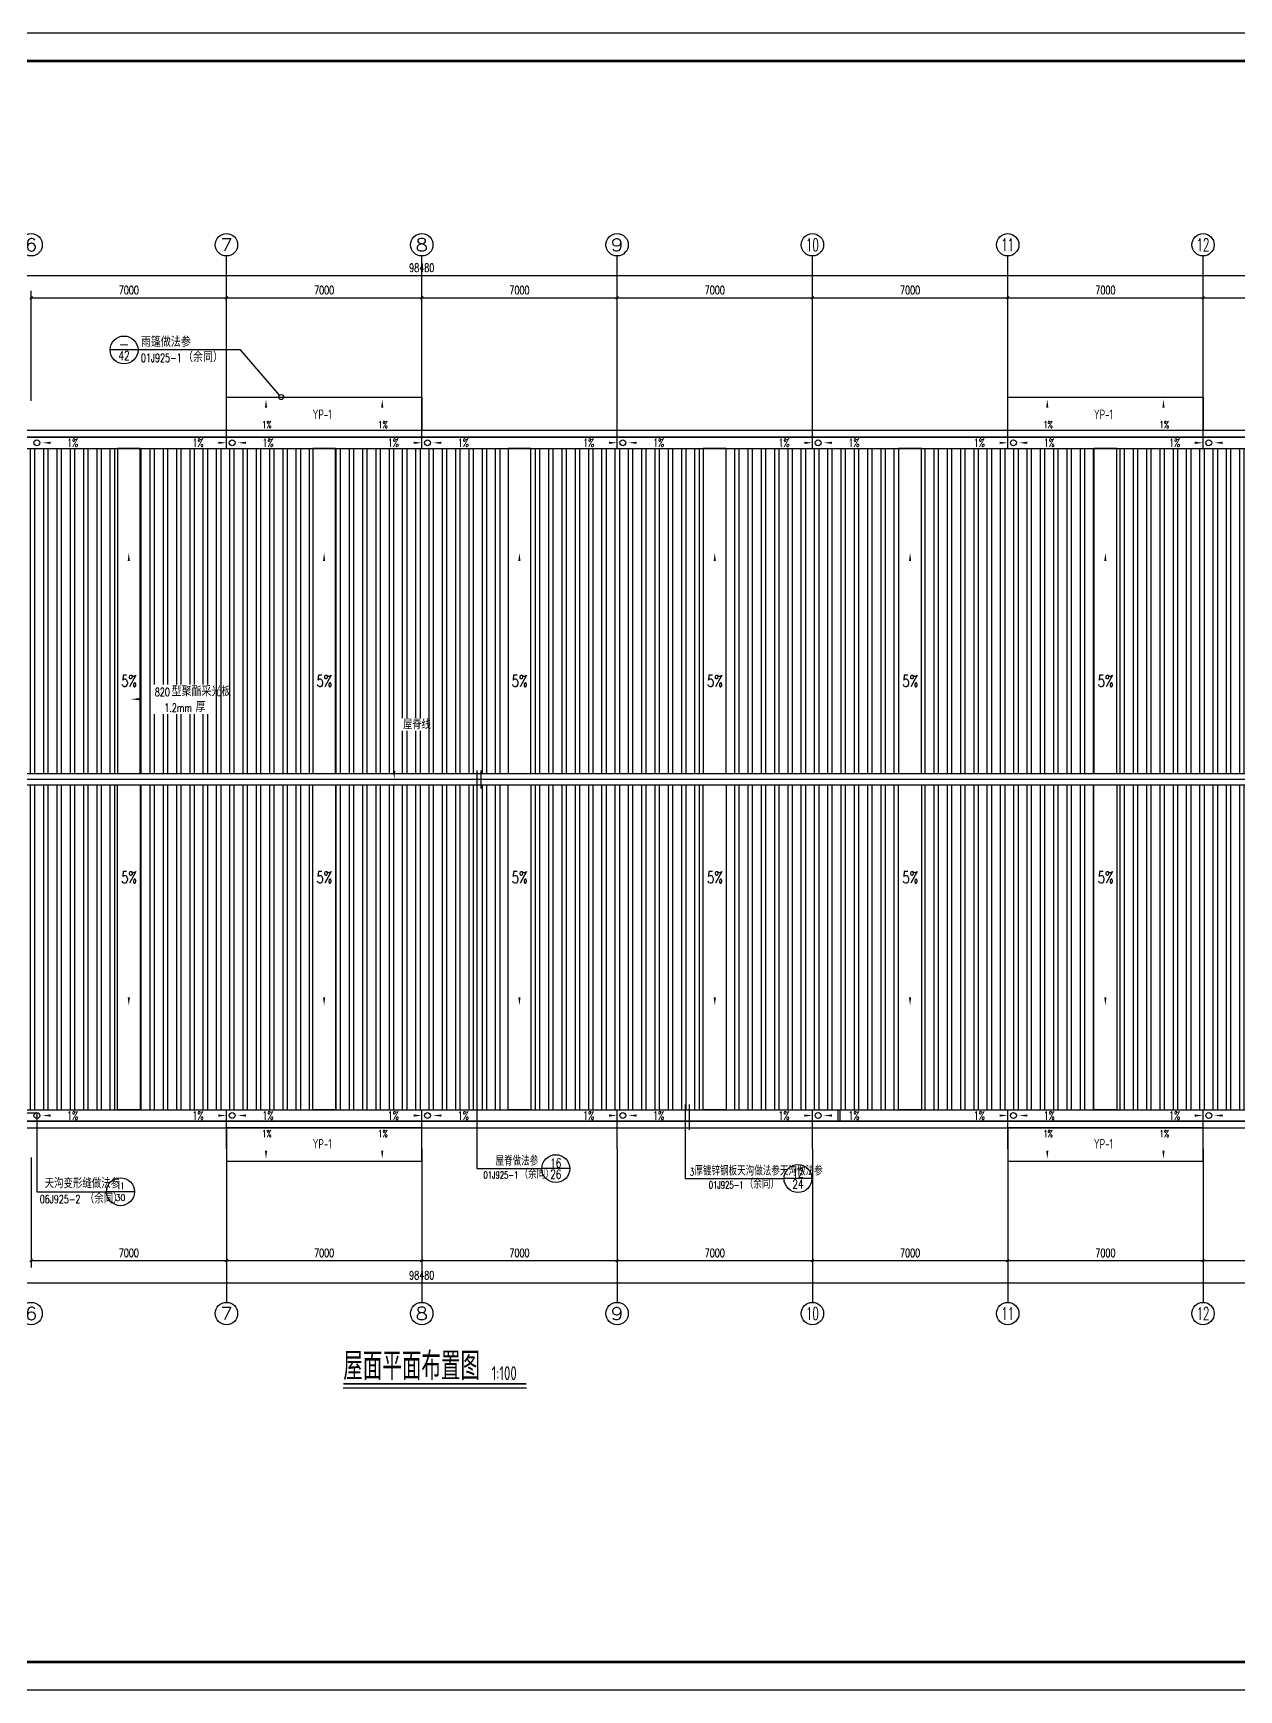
# Model space of a CAD drawing. Extents: x -17471 to 313636, y -71590 to 757901.
# Drawn here: x 47242 to 90453, y 143180 to 202580 of the extents above; entities that cross this region are included whole.
import ezdxf
from ezdxf.enums import TextEntityAlignment as Align

# ---------------------------------------------------------------- set-up
doc = ezdxf.new("R2010")
doc.units = 0
doc.header["$LTSCALE"] = 1000
doc.header["$MEASUREMENT"] = 0
for name, color, linetype in [('AXIS', 3, 'Continuous'), ('AXIS_TEXT', 7, 'Continuous'), ('DIM_IDEN', 3, 'Continuous'), ('DIM_SYMB', 3, 'Continuous'), ('DOTE', 1, 'Continuous'), ('PUB_TEXT', 7, 'Continuous'), ('PUB_TITLE', 4, 'Continuous'), ('WALL', 9, 'Continuous')]:
    doc.layers.add(name, color=color, linetype=linetype)
doc.styles.add('_TCH_AXIS', font='COMPLEX', dxfattribs={"bigfont": 'GBCBIG'})
doc.styles.add('_TCH_DIM', font='SIMPLEX', dxfattribs={"bigfont": 'GBCBIG'})
doc.styles.add('_TCH_DIM_T3', font='SIMPLEX', dxfattribs={"width": 0.705882, "bigfont": 'GBCBIG'})
doc.styles.add('_TCH_LABEL', font='COMPLEX', dxfattribs={"bigfont": 'GBCBIG'})
doc.styles.add('COMPLEX', font='COMPLEX')
doc.styles.add('HZTXT', font='txt', dxfattribs={"width": 0.7, "height": 300, "bigfont": 'HZTXT'})
doc.styles.add('TSSD_REIN', font='Tssdeng.shx', dxfattribs={"width": 0.7, "bigfont": 'hztxt.shx'})
doc.dimstyles.new('_TCH_ARCH&&100', dxfattribs={"dimtxt": 297.5, "dimasz": 100, "dimexe": 250, "dimexo": 300, "dimgap": 126.25, "dimtad": 1, "dimdec": 0, "dimzin": 0, "dimdsep": 46, "dimtxsty": '_TCH_DIM_T3', "dimblk": 'ARCHTICK', "dimcen": 0.09, "dimclrt": 7, "dimazin": 2, "dimtfac": 1, "dimtdec": 0, "dimtix": 1, "dimtmove": 2, "dimatfit": 3, "dimfxl": 0, "dimtolj": 1, "dimtzin": 0, "dimarcsym": 0})

# ---------------------------------------------------------------- blocks, each defined once
blk = doc.blocks.new('_ArchTick')
at = {"color": 0, "linetype": 'ByBlock', "const_width": 0.4}
blk.add_lwpolyline([(-0.5, -0.5), (0.5, 0.5)], dxfattribs=at)
blk = doc.blocks.new('*D2018')
at = {"layer": 'AXIS', "color": 0, "lineweight": -2, "transparency": 16777216}
for p, q in [((47170, 189392), (47170, 193342)), ((47170, 193092), (54170, 193092)), ((54170, 189392), (54170, 193342))]:
    blk.add_line(p, q, dxfattribs=at)
at = {"layer": 'Defpoints', "color": 0, "transparency": 16777216}
for p in [(54170, 193092), (47170, 189092), (54170, 189092)]:
    blk.add_point(p, dxfattribs=at)
at = {"layer": 'AXIS', "color": 0, "lineweight": -2, "transparency": 16777216, "xscale": 100, "yscale": 100, "zscale": 100, "rotation": 180}
blk.add_blockref('_ArchTick', (47170, 193092), dxfattribs=at)
at = {"layer": 'AXIS', "color": 0, "lineweight": -2, "transparency": 16777216, "xscale": 100, "yscale": 100, "zscale": 100}
blk.add_blockref('_ArchTick', (54170, 193092), dxfattribs=at)
at = {"layer": 'AXIS', "color": 7, "transparency": 16777216, "insert": (50670, 193367), "char_height": 297.5, "attachment_point": 5, "style": '_TCH_DIM_T3'}
blk.add_mtext('\\A1;7000', dxfattribs=at)
blk = doc.blocks.new('*D2019')
at = {"layer": 'AXIS', "color": 0, "lineweight": -2, "transparency": 16777216}
for p, q in [((54170, 189392), (54170, 193342)), ((54170, 193092), (61170, 193092)), ((61170, 189392), (61170, 193342))]:
    blk.add_line(p, q, dxfattribs=at)
at = {"layer": 'Defpoints', "color": 0, "transparency": 16777216}
for p in [(61170, 193092), (54170, 189092), (61170, 189092)]:
    blk.add_point(p, dxfattribs=at)
at = {"layer": 'AXIS', "color": 0, "lineweight": -2, "transparency": 16777216, "xscale": 100, "yscale": 100, "zscale": 100, "rotation": 180}
blk.add_blockref('_ArchTick', (54170, 193092), dxfattribs=at)
at = {"layer": 'AXIS', "color": 0, "lineweight": -2, "transparency": 16777216, "xscale": 100, "yscale": 100, "zscale": 100}
blk.add_blockref('_ArchTick', (61170, 193092), dxfattribs=at)
at = {"layer": 'AXIS', "color": 7, "transparency": 16777216, "insert": (57670, 193367), "char_height": 297.5, "attachment_point": 5, "style": '_TCH_DIM_T3'}
blk.add_mtext('\\A1;7000', dxfattribs=at)
blk = doc.blocks.new('*D2020')
at = {"layer": 'AXIS', "color": 0, "lineweight": -2, "transparency": 16777216}
for p, q in [((61170, 189392), (61170, 193342)), ((61170, 193092), (68170, 193092)), ((68170, 189392), (68170, 193342))]:
    blk.add_line(p, q, dxfattribs=at)
at = {"layer": 'Defpoints', "color": 0, "transparency": 16777216}
for p in [(68170, 193092), (61170, 189092), (68170, 189092)]:
    blk.add_point(p, dxfattribs=at)
at = {"layer": 'AXIS', "color": 0, "lineweight": -2, "transparency": 16777216, "xscale": 100, "yscale": 100, "zscale": 100, "rotation": 180}
blk.add_blockref('_ArchTick', (61170, 193092), dxfattribs=at)
at = {"layer": 'AXIS', "color": 0, "lineweight": -2, "transparency": 16777216, "xscale": 100, "yscale": 100, "zscale": 100}
blk.add_blockref('_ArchTick', (68170, 193092), dxfattribs=at)
at = {"layer": 'AXIS', "color": 7, "transparency": 16777216, "insert": (64670, 193367), "char_height": 297.5, "attachment_point": 5, "style": '_TCH_DIM_T3'}
blk.add_mtext('\\A1;7000', dxfattribs=at)
blk = doc.blocks.new('*D2021')
at = {"layer": 'AXIS', "color": 0, "lineweight": -2, "transparency": 16777216}
for p, q in [((68170, 189392), (68170, 193342)), ((68170, 193092), (75170, 193092)), ((75170, 189392), (75170, 193342))]:
    blk.add_line(p, q, dxfattribs=at)
at = {"layer": 'Defpoints', "color": 0, "transparency": 16777216}
for p in [(75170, 193092), (68170, 189092), (75170, 189092)]:
    blk.add_point(p, dxfattribs=at)
at = {"layer": 'AXIS', "color": 0, "lineweight": -2, "transparency": 16777216, "xscale": 100, "yscale": 100, "zscale": 100, "rotation": 180}
blk.add_blockref('_ArchTick', (68170, 193092), dxfattribs=at)
at = {"layer": 'AXIS', "color": 0, "lineweight": -2, "transparency": 16777216, "xscale": 100, "yscale": 100, "zscale": 100}
blk.add_blockref('_ArchTick', (75170, 193092), dxfattribs=at)
at = {"layer": 'AXIS', "color": 7, "transparency": 16777216, "insert": (71670, 193367), "char_height": 297.5, "attachment_point": 5, "style": '_TCH_DIM_T3'}
blk.add_mtext('\\A1;7000', dxfattribs=at)
blk = doc.blocks.new('*D2022')
at = {"layer": 'AXIS', "color": 0, "lineweight": -2, "transparency": 16777216}
for p, q in [((75170, 189392), (75170, 193342)), ((75170, 193092), (82170, 193092)), ((82170, 189392), (82170, 193342))]:
    blk.add_line(p, q, dxfattribs=at)
at = {"layer": 'Defpoints', "color": 0, "transparency": 16777216}
for p in [(82170, 193092), (75170, 189092), (82170, 189092)]:
    blk.add_point(p, dxfattribs=at)
at = {"layer": 'AXIS', "color": 0, "lineweight": -2, "transparency": 16777216, "xscale": 100, "yscale": 100, "zscale": 100, "rotation": 180}
blk.add_blockref('_ArchTick', (75170, 193092), dxfattribs=at)
at = {"layer": 'AXIS', "color": 0, "lineweight": -2, "transparency": 16777216, "xscale": 100, "yscale": 100, "zscale": 100}
blk.add_blockref('_ArchTick', (82170, 193092), dxfattribs=at)
at = {"layer": 'AXIS', "color": 7, "transparency": 16777216, "insert": (78670, 193367), "char_height": 297.5, "attachment_point": 5, "style": '_TCH_DIM_T3'}
blk.add_mtext('\\A1;7000', dxfattribs=at)
blk = doc.blocks.new('*D2023')
at = {"layer": 'AXIS', "color": 0, "lineweight": -2, "transparency": 16777216}
for p, q in [((82170, 189392), (82170, 193342)), ((82170, 193092), (89170, 193092)), ((89170, 189392), (89170, 193342))]:
    blk.add_line(p, q, dxfattribs=at)
at = {"layer": 'Defpoints', "color": 0, "transparency": 16777216}
for p in [(89170, 193092), (82170, 189092), (89170, 189092)]:
    blk.add_point(p, dxfattribs=at)
at = {"layer": 'AXIS', "color": 0, "lineweight": -2, "transparency": 16777216, "xscale": 100, "yscale": 100, "zscale": 100, "rotation": 180}
blk.add_blockref('_ArchTick', (82170, 193092), dxfattribs=at)
at = {"layer": 'AXIS', "color": 0, "lineweight": -2, "transparency": 16777216, "xscale": 100, "yscale": 100, "zscale": 100}
blk.add_blockref('_ArchTick', (89170, 193092), dxfattribs=at)
at = {"layer": 'AXIS', "color": 7, "transparency": 16777216, "insert": (85670, 193367), "char_height": 297.5, "attachment_point": 5, "style": '_TCH_DIM_T3'}
blk.add_mtext('\\A1;7000', dxfattribs=at)
blk = doc.blocks.new('*D2024')
at = {"layer": 'AXIS', "color": 0, "lineweight": -2, "transparency": 16777216}
for p, q in [((89170, 189392), (89170, 193342)), ((89170, 193092), (96170, 193092)), ((96170, 189392), (96170, 193342))]:
    blk.add_line(p, q, dxfattribs=at)
at = {"layer": 'Defpoints', "color": 0, "transparency": 16777216}
for p in [(96170, 193092), (89170, 189092), (96170, 189092)]:
    blk.add_point(p, dxfattribs=at)
at = {"layer": 'AXIS', "color": 0, "lineweight": -2, "transparency": 16777216, "xscale": 100, "yscale": 100, "zscale": 100, "rotation": 180}
blk.add_blockref('_ArchTick', (89170, 193092), dxfattribs=at)
at = {"layer": 'AXIS', "color": 0, "lineweight": -2, "transparency": 16777216, "xscale": 100, "yscale": 100, "zscale": 100}
blk.add_blockref('_ArchTick', (96170, 193092), dxfattribs=at)
at = {"layer": 'AXIS', "color": 7, "transparency": 16777216, "insert": (92670, 193367), "char_height": 297.5, "attachment_point": 5, "style": '_TCH_DIM_T3'}
blk.add_mtext('\\A1;7000', dxfattribs=at)
blk = doc.blocks.new('*D2028')
at = {"layer": 'AXIS', "color": 0, "lineweight": -2, "transparency": 16777216}
for p, q in [((11930, 189392), (11930, 194142)), ((11930, 193892), (110410, 193892)), ((110410, 189392), (110410, 194142))]:
    blk.add_line(p, q, dxfattribs=at)
at = {"layer": 'Defpoints', "color": 0, "transparency": 16777216}
for p in [(110410, 193892), (11930, 189092), (110410, 189092)]:
    blk.add_point(p, dxfattribs=at)
at = {"layer": 'AXIS', "color": 0, "lineweight": -2, "transparency": 16777216, "xscale": 100, "yscale": 100, "zscale": 100, "rotation": 180}
blk.add_blockref('_ArchTick', (11930, 193892), dxfattribs=at)
at = {"layer": 'AXIS', "color": 0, "lineweight": -2, "transparency": 16777216, "xscale": 100, "yscale": 100, "zscale": 100}
blk.add_blockref('_ArchTick', (110410, 193892), dxfattribs=at)
at = {"layer": 'AXIS', "color": 7, "transparency": 16777216, "insert": (61170, 194167), "char_height": 297.5, "attachment_point": 5, "style": '_TCH_DIM_T3'}
blk.add_mtext('\\A1;98480', dxfattribs=at)
blk = doc.blocks.new('*D2035')
at = {"layer": 'AXIS', "color": 0, "lineweight": -2, "transparency": 16777216}
for p, q in [((47170, 162272), (47170, 158322)), ((54170, 162272), (54170, 158322)), ((47170, 158572), (54170, 158572))]:
    blk.add_line(p, q, dxfattribs=at)
at = {"layer": 'Defpoints', "color": 0, "transparency": 16777216}
for p in [(47170, 162572), (54170, 162572), (54170, 158572)]:
    blk.add_point(p, dxfattribs=at)
at = {"layer": 'AXIS', "color": 0, "lineweight": -2, "transparency": 16777216, "xscale": 100, "yscale": 100, "zscale": 100, "rotation": 180}
blk.add_blockref('_ArchTick', (47170, 158572), dxfattribs=at)
at = {"layer": 'AXIS', "color": 0, "lineweight": -2, "transparency": 16777216, "xscale": 100, "yscale": 100, "zscale": 100}
blk.add_blockref('_ArchTick', (54170, 158572), dxfattribs=at)
at = {"layer": 'AXIS', "color": 7, "transparency": 16777216, "insert": (50670, 158847), "char_height": 297.5, "attachment_point": 5, "style": '_TCH_DIM_T3'}
blk.add_mtext('\\A1;7000', dxfattribs=at)
blk = doc.blocks.new('*D2036')
at = {"layer": 'AXIS', "color": 0, "lineweight": -2, "transparency": 16777216}
for p, q in [((54170, 162272), (54170, 158322)), ((61170, 162272), (61170, 158322)), ((54170, 158572), (61170, 158572))]:
    blk.add_line(p, q, dxfattribs=at)
at = {"layer": 'Defpoints', "color": 0, "transparency": 16777216}
for p in [(54170, 162572), (61170, 162572), (61170, 158572)]:
    blk.add_point(p, dxfattribs=at)
at = {"layer": 'AXIS', "color": 0, "lineweight": -2, "transparency": 16777216, "xscale": 100, "yscale": 100, "zscale": 100, "rotation": 180}
blk.add_blockref('_ArchTick', (54170, 158572), dxfattribs=at)
at = {"layer": 'AXIS', "color": 0, "lineweight": -2, "transparency": 16777216, "xscale": 100, "yscale": 100, "zscale": 100}
blk.add_blockref('_ArchTick', (61170, 158572), dxfattribs=at)
at = {"layer": 'AXIS', "color": 7, "transparency": 16777216, "insert": (57670, 158847), "char_height": 297.5, "attachment_point": 5, "style": '_TCH_DIM_T3'}
blk.add_mtext('\\A1;7000', dxfattribs=at)
blk = doc.blocks.new('*D2037')
at = {"layer": 'AXIS', "color": 0, "lineweight": -2, "transparency": 16777216}
for p, q in [((61170, 162272), (61170, 158322)), ((68170, 162272), (68170, 158322)), ((61170, 158572), (68170, 158572))]:
    blk.add_line(p, q, dxfattribs=at)
at = {"layer": 'Defpoints', "color": 0, "transparency": 16777216}
for p in [(61170, 162572), (68170, 162572), (68170, 158572)]:
    blk.add_point(p, dxfattribs=at)
at = {"layer": 'AXIS', "color": 0, "lineweight": -2, "transparency": 16777216, "xscale": 100, "yscale": 100, "zscale": 100, "rotation": 180}
blk.add_blockref('_ArchTick', (61170, 158572), dxfattribs=at)
at = {"layer": 'AXIS', "color": 0, "lineweight": -2, "transparency": 16777216, "xscale": 100, "yscale": 100, "zscale": 100}
blk.add_blockref('_ArchTick', (68170, 158572), dxfattribs=at)
at = {"layer": 'AXIS', "color": 7, "transparency": 16777216, "insert": (64670, 158847), "char_height": 297.5, "attachment_point": 5, "style": '_TCH_DIM_T3'}
blk.add_mtext('\\A1;7000', dxfattribs=at)
blk = doc.blocks.new('*D2038')
at = {"layer": 'AXIS', "color": 0, "lineweight": -2, "transparency": 16777216}
for p, q in [((68170, 162272), (68170, 158322)), ((75170, 162272), (75170, 158322)), ((68170, 158572), (75170, 158572))]:
    blk.add_line(p, q, dxfattribs=at)
at = {"layer": 'Defpoints', "color": 0, "transparency": 16777216}
for p in [(68170, 162572), (75170, 162572), (75170, 158572)]:
    blk.add_point(p, dxfattribs=at)
at = {"layer": 'AXIS', "color": 0, "lineweight": -2, "transparency": 16777216, "xscale": 100, "yscale": 100, "zscale": 100, "rotation": 180}
blk.add_blockref('_ArchTick', (68170, 158572), dxfattribs=at)
at = {"layer": 'AXIS', "color": 0, "lineweight": -2, "transparency": 16777216, "xscale": 100, "yscale": 100, "zscale": 100}
blk.add_blockref('_ArchTick', (75170, 158572), dxfattribs=at)
at = {"layer": 'AXIS', "color": 7, "transparency": 16777216, "insert": (71670, 158847), "char_height": 297.5, "attachment_point": 5, "style": '_TCH_DIM_T3'}
blk.add_mtext('\\A1;7000', dxfattribs=at)
blk = doc.blocks.new('*D2039')
at = {"layer": 'AXIS', "color": 0, "lineweight": -2, "transparency": 16777216}
for p, q in [((75170, 162272), (75170, 158322)), ((82170, 162272), (82170, 158322)), ((75170, 158572), (82170, 158572))]:
    blk.add_line(p, q, dxfattribs=at)
at = {"layer": 'Defpoints', "color": 0, "transparency": 16777216}
for p in [(75170, 162572), (82170, 162572), (82170, 158572)]:
    blk.add_point(p, dxfattribs=at)
at = {"layer": 'AXIS', "color": 0, "lineweight": -2, "transparency": 16777216, "xscale": 100, "yscale": 100, "zscale": 100, "rotation": 180}
blk.add_blockref('_ArchTick', (75170, 158572), dxfattribs=at)
at = {"layer": 'AXIS', "color": 0, "lineweight": -2, "transparency": 16777216, "xscale": 100, "yscale": 100, "zscale": 100}
blk.add_blockref('_ArchTick', (82170, 158572), dxfattribs=at)
at = {"layer": 'AXIS', "color": 7, "transparency": 16777216, "insert": (78670, 158847), "char_height": 297.5, "attachment_point": 5, "style": '_TCH_DIM_T3'}
blk.add_mtext('\\A1;7000', dxfattribs=at)
blk = doc.blocks.new('*D2040')
at = {"layer": 'AXIS', "color": 0, "lineweight": -2, "transparency": 16777216}
for p, q in [((82170, 162272), (82170, 158322)), ((89170, 162272), (89170, 158322)), ((82170, 158572), (89170, 158572))]:
    blk.add_line(p, q, dxfattribs=at)
at = {"layer": 'Defpoints', "color": 0, "transparency": 16777216}
for p in [(82170, 162572), (89170, 162572), (89170, 158572)]:
    blk.add_point(p, dxfattribs=at)
at = {"layer": 'AXIS', "color": 0, "lineweight": -2, "transparency": 16777216, "xscale": 100, "yscale": 100, "zscale": 100, "rotation": 180}
blk.add_blockref('_ArchTick', (82170, 158572), dxfattribs=at)
at = {"layer": 'AXIS', "color": 0, "lineweight": -2, "transparency": 16777216, "xscale": 100, "yscale": 100, "zscale": 100}
blk.add_blockref('_ArchTick', (89170, 158572), dxfattribs=at)
at = {"layer": 'AXIS', "color": 7, "transparency": 16777216, "insert": (85670, 158847), "char_height": 297.5, "attachment_point": 5, "style": '_TCH_DIM_T3'}
blk.add_mtext('\\A1;7000', dxfattribs=at)
blk = doc.blocks.new('*D2041')
at = {"layer": 'AXIS', "color": 0, "lineweight": -2, "transparency": 16777216}
for p, q in [((89170, 162272), (89170, 158322)), ((96170, 162272), (96170, 158322)), ((89170, 158572), (96170, 158572))]:
    blk.add_line(p, q, dxfattribs=at)
at = {"layer": 'Defpoints', "color": 0, "transparency": 16777216}
for p in [(89170, 162572), (96170, 162572), (96170, 158572)]:
    blk.add_point(p, dxfattribs=at)
at = {"layer": 'AXIS', "color": 0, "lineweight": -2, "transparency": 16777216, "xscale": 100, "yscale": 100, "zscale": 100, "rotation": 180}
blk.add_blockref('_ArchTick', (89170, 158572), dxfattribs=at)
at = {"layer": 'AXIS', "color": 0, "lineweight": -2, "transparency": 16777216, "xscale": 100, "yscale": 100, "zscale": 100}
blk.add_blockref('_ArchTick', (96170, 158572), dxfattribs=at)
at = {"layer": 'AXIS', "color": 7, "transparency": 16777216, "insert": (92670, 158847), "char_height": 297.5, "attachment_point": 5, "style": '_TCH_DIM_T3'}
blk.add_mtext('\\A1;7000', dxfattribs=at)
blk = doc.blocks.new('*D2045')
at = {"layer": 'AXIS', "color": 0, "lineweight": -2, "transparency": 16777216}
for p, q in [((11930, 162272), (11930, 157522)), ((110410, 162272), (110410, 157522)), ((11930, 157772), (110410, 157772))]:
    blk.add_line(p, q, dxfattribs=at)
at = {"layer": 'Defpoints', "color": 0, "transparency": 16777216}
for p in [(11930, 162572), (110410, 162572), (110410, 157772)]:
    blk.add_point(p, dxfattribs=at)
at = {"layer": 'AXIS', "color": 0, "lineweight": -2, "transparency": 16777216, "xscale": 100, "yscale": 100, "zscale": 100, "rotation": 180}
blk.add_blockref('_ArchTick', (11930, 157772), dxfattribs=at)
at = {"layer": 'AXIS', "color": 0, "lineweight": -2, "transparency": 16777216, "xscale": 100, "yscale": 100, "zscale": 100}
blk.add_blockref('_ArchTick', (110410, 157772), dxfattribs=at)
at = {"layer": 'AXIS', "color": 7, "transparency": 16777216, "insert": (61170, 158047), "char_height": 297.5, "attachment_point": 5, "style": '_TCH_DIM_T3'}
blk.add_mtext('\\A1;98480', dxfattribs=at)
blk = doc.blocks.new('_AXISO')
blk.add_circle((0, 0), 0.5)
at = {"layer": 'AXIS_TEXT', "style": 'COMPLEX', "width": 1.041667}
blk.add_attdef('A', text='', height=0.56, dxfattribs=at).set_placement((-0.25, -0.28), (0.25, -0.28), align=Align.FIT)

msp = doc.modelspace()

# ---------------------------------------------------------------- hatches: boundary and pattern name
h = msp.add_hatch()
h.set_pattern_fill('ANSI32', color=4, scale=100, angle=45)
h.set_pattern_definition([(90, (0, 0), (-476.25, 3e-14), []), (90, (158.75, 158.75), (-476.25, 3e-14), [])])
h.paths.add_polyline_path([(15260.2, 187692.3), (12170.2, 187692.3), (12170.2, 176032.3), (15260.2, 176032.3)])
h.paths.add_polyline_path([(22260.2, 187692.3), (16080.2, 187692.3), (16080.2, 176032.3), (22260.2, 176032.3)])
h.paths.add_polyline_path([(29260.2, 187692.3), (23080.2, 187692.3), (23080.2, 176032.3), (29260.2, 176032.3)])
h.paths.add_polyline_path([(36260.2, 187692.3), (30080.2, 187692.3), (30080.2, 176032.3), (36260.2, 176032.3)])
h.paths.add_polyline_path([(43260.2, 187692.3), (37080.2, 187692.3), (37080.2, 176032.3), (43260.2, 176032.3), (43260.2, 178113.3), (42674.6, 178113.3), (40309.8, 178113.3, -1), (39309.8, 178113.3, -1), (40309.8, 178113.3), (42674.6, 178113.3), (43260.2, 178113.3)])
h.paths.add_polyline_path([(50260.2, 187692.3), (44080.2, 187692.3), (44080.2, 176032.3), (50260.2, 176032.3)])
h.paths.add_polyline_path([(57260.2, 187692.3), (51080.2, 187692.3), (51080.2, 176032.3), (57260.2, 176032.3)])
h.paths.add_polyline_path([(64260.2, 187692.3), (58080.2, 187692.3), (58080.2, 176032.3), (64260.2, 176032.3)])
h.paths.add_polyline_path([(71260.2, 187692.3), (65080.2, 187692.3), (65080.2, 176032.3), (71260.2, 176032.3)])
h.paths.add_polyline_path([(78260.2, 187692.3), (72080.2, 187692.3), (72080.2, 176032.3), (78260.2, 176032.3)])
h.paths.add_polyline_path([(85260.2, 187692.3), (79080.2, 187692.3), (79080.2, 176032.3), (85260.2, 176032.3)])
h.paths.add_polyline_path([(92260.2, 187692.3), (86080.2, 187692.3), (86080.2, 176032.3), (92260.2, 176032.3)])
h.paths.add_polyline_path([(99260.2, 187692.3), (93080.2, 187692.3), (93080.2, 176032.3), (99260.2, 176032.3)])
h.paths.add_polyline_path([(106260.2, 187692.3), (100080.2, 187692.3), (100080.2, 176032.3), (106260.2, 176032.3)])
h.paths.add_polyline_path([(110170.2, 187692.3), (107080.2, 187692.3), (107080.2, 176032.3), (110170.2, 176032.3)])
h.paths.add_polyline_path([(15260.2, 175632.3), (12170.2, 175632.3), (12170.2, 163972.3), (15260.2, 163972.3)])
h.paths.add_polyline_path([(22260.2, 175632.3), (16080.2, 175632.3), (16080.2, 163972.3), (22260.2, 163972.3)])
h.paths.add_polyline_path([(29260.2, 175632.3), (23080.2, 175632.3), (23080.2, 163972.3), (29260.2, 163972.3)])
h.paths.add_polyline_path([(36260.2, 175632.3), (30080.2, 175632.3), (30080.2, 163972.3), (36260.2, 163972.3)])
h.paths.add_polyline_path([(43260.2, 175632.3), (37080.2, 175632.3), (37080.2, 163972.3), (43260.2, 163972.3)])
h.paths.add_polyline_path([(50260.2, 175632.3), (44080.2, 175632.3), (44080.2, 163972.3), (50260.2, 163972.3)])
h.paths.add_polyline_path([(57260.2, 175632.3), (51080.2, 175632.3), (51080.2, 163972.3), (57260.2, 163972.3)])
h.paths.add_polyline_path([(64260.2, 175632.3), (58080.2, 175632.3), (58080.2, 163972.3), (64260.2, 163972.3)])
h.paths.add_polyline_path([(71260.2, 175632.3), (65080.2, 175632.3), (65080.2, 163972.3), (71260.2, 163972.3)])
h.paths.add_polyline_path([(78260.2, 175632.3), (72080.2, 175632.3), (72080.2, 163972.3), (78260.2, 163972.3)])
h.paths.add_polyline_path([(85260.2, 175632.3), (79080.2, 175632.3), (79080.2, 163972.3), (85260.2, 163972.3)])
h.paths.add_polyline_path([(92260.2, 175632.3), (86080.2, 175632.3), (86080.2, 163972.3), (92260.2, 163972.3)])
h.paths.add_polyline_path([(99260.2, 175632.3), (93080.2, 175632.3), (93080.2, 163972.3), (99260.2, 163972.3)])
h.paths.add_polyline_path([(106260.2, 175632.3), (100080.2, 175632.3), (100080.2, 163972.3), (106260.2, 163972.3)])
h.paths.add_polyline_path([(110170.2, 175632.3), (107080.2, 175632.3), (107080.2, 163972.3), (110170.2, 163972.3)])
h.paths.add_polyline_path([(51527.9, 178157.7), (53807.6, 178157.7), (53807.6, 179228.4), (51527.9, 179228.4)], flags=16)
h.paths.add_polyline_path([(40337.5, 177644.4), (42482, 177644.4), (42482, 178682.8), (40337.5, 178682.8)], flags=16)
h.paths.add_polyline_path([(60436.9, 177559.5), (61294.9, 177559.5), (61294.9, 178020.2), (60436.9, 178020.2)], flags=16)

# ---------------------------------------------------------------- linework, layer by layer
at = {"color": 4}
for p, q in [((12170.2, 176032.3), (110170.2, 176032.3)), ((12170.2, 175832.3), (110170.2, 175832.3)), ((12170.2, 175632.3), (110170.2, 175632.3))]:
    msp.add_line(p, q, dxfattribs=at)
for p, q in [((76087.7, 163572.3), (76087.7, 163972.3)), ((76170.2, 163572.3), (76170.2, 163972.3))]:
    msp.add_line(p, q)
at = {"color": 2}
for points in [[(54170.2, 189532.3), (61170.2, 189532.3), (61170.2, 188332.3), (54170.2, 188332.3)], [(82170.2, 189532.3), (89170.2, 189532.3), (89170.2, 188332.3), (82170.2, 188332.3)], [(54170.2, 162132.3), (61170.2, 162132.3), (61170.2, 163332.3), (54170.2, 163332.3)], [(82170.2, 162132.3), (89170.2, 162132.3), (89170.2, 163332.3), (82170.2, 163332.3)]]:
    msp.add_lwpolyline(points, close=True, dxfattribs=at)
at = {"color": 6}
for points in [[(12170.2, 187692.3), (110170.2, 187692.3), (110170.2, 188092.3), (12170.2, 188092.3)], [(12170.2, 163972.3), (110170.2, 163972.3), (110170.2, 163572.3), (12170.2, 163572.3)]]:
    msp.add_lwpolyline(points, close=True, dxfattribs=at)
at = {"color": 30}
for points in [[(50260.2, 176032.3), (51080.2, 176032.3), (51080.2, 187692.3), (50260.2, 187692.3)], [(57260.2, 176032.3), (58080.2, 176032.3), (58080.2, 187692.3), (57260.2, 187692.3)], [(64260.2, 176032.3), (65080.2, 176032.3), (65080.2, 187692.3), (64260.2, 187692.3)], [(71260.2, 176032.3), (72080.2, 176032.3), (72080.2, 187692.3), (71260.2, 187692.3)], [(78260.2, 176032.3), (79080.2, 176032.3), (79080.2, 187692.3), (78260.2, 187692.3)], [(85260.2, 176032.3), (86080.2, 176032.3), (86080.2, 187692.3), (85260.2, 187692.3)], [(50260.2, 175632.3), (51080.2, 175632.3), (51080.2, 163972.3), (50260.2, 163972.3)], [(57260.2, 175632.3), (58080.2, 175632.3), (58080.2, 163972.3), (57260.2, 163972.3)], [(64260.2, 175632.3), (65080.2, 175632.3), (65080.2, 163972.3), (64260.2, 163972.3)], [(71260.2, 175632.3), (72080.2, 175632.3), (72080.2, 163972.3), (71260.2, 163972.3)], [(78260.2, 175632.3), (79080.2, 175632.3), (79080.2, 163972.3), (78260.2, 163972.3)], [(85260.2, 175632.3), (86080.2, 175632.3), (86080.2, 163972.3), (85260.2, 163972.3)]]:
    msp.add_lwpolyline(points, close=True, dxfattribs=at)
for centre in [(47375.2, 187892.3), (54375.2, 187892.3), (61375.2, 187892.3), (68375.2, 187892.3), (75375.2, 187892.3), (82375.2, 187892.3), (89375.2, 187892.3), (47375.2, 163772.3), (54375.2, 163772.3), (61375.2, 163772.3), (68375.2, 163772.3), (75375.2, 163772.3), (82375.2, 163772.3), (89375.2, 163772.3)]:
    msp.add_circle(centre, 105)
at = {"layer": 'AXIS'}
for p, q in [((54170.2, 189092.3), (54170.2, 194592.3)), ((61170.2, 189092.3), (61170.2, 194592.3)), ((68170.2, 189092.3), (68170.2, 194592.3)), ((75170.2, 189092.3), (75170.2, 194592.3)), ((82170.2, 189092.3), (82170.2, 194592.3)), ((89170.2, 189092.3), (89170.2, 194592.3)), ((54170.2, 162572.3), (54170.2, 157072.3)), ((61170.2, 162572.3), (61170.2, 157072.3)), ((68170.2, 162572.3), (68170.2, 157072.3)), ((75170.2, 162572.3), (75170.2, 157072.3)), ((82170.2, 162572.3), (82170.2, 157072.3)), ((89170.2, 162572.3), (89170.2, 157072.3))]:
    msp.add_line(p, q, dxfattribs=at)
at = {"layer": 'DIM_IDEN'}
for p, q in [((50999.6, 191220.6), (49999.6, 191220.6)), ((54673.4, 191220.6), (50999.6, 191220.6)), ((56070.6, 189601.9), (54673.4, 191220.6)), ((63139.1, 176145.6), (63139.1, 161867.7)), ((70605.2, 164167.7), (70605.2, 161513.3)), ((45926.1, 163870.2), (47371.6, 163870.2)), ((47371.6, 163870.2), (47371.6, 161038.9)), ((63139.1, 161867.7), (65473.3, 161867.7)), ((66473.3, 161867.7), (65473.3, 161867.7)), ((47371.6, 161038.9), (49872.7, 161038.9)), ((50872.7, 161038.9), (49872.7, 161038.9)), ((70605.2, 161513.3), (74153.3, 161513.3)), ((75153.3, 161513.3), (74153.3, 161513.3))]:
    msp.add_line(p, q, dxfattribs=at)
at = {"layer": 'DIM_IDEN', "const_width": 50}
for points in [[(63289.1, 176145.6), (63289.1, 175494.3)], [(70755.2, 164167.7), (70755.2, 163259.2)]]:
    msp.add_lwpolyline(points, dxfattribs=at)
at = {"layer": 'DIM_IDEN'}
for centre, radius in [((50499.6, 191220.6), 500), ((56130.6, 189532.3), 91.9), ((65973.3, 161867.7), 500), ((74653.3, 161513.3), 500), ((50372.7, 161038.9), 500)]:
    msp.add_circle(centre, radius, dxfattribs=at)
at = {"layer": 'DIM_SYMB'}
for points in [[(55588, 188758.7, 0, 0, 0), (55588, 189447.5, 0, 80, 0), (55588, 189147.5, 0, 0, 0)], [(59752.3, 188758.7, 0, 0, 0), (59752.3, 189447.5, 0, 80, 0), (59752.3, 189147.5, 0, 0, 0)], [(83588, 188758.7, 0, 0, 0), (83588, 189447.5, 0, 80, 0), (83588, 189147.5, 0, 0, 0)], [(87752.3, 188758.7, 0, 0, 0), (87752.3, 189447.5, 0, 80, 0), (87752.3, 189147.5, 0, 0, 0)], [(48353.8, 187892.3, 0, 0, 0), (47575.2, 187892.3, 0, 80, 0), (47875.2, 187892.3, 0, 0, 0)], [(53396.5, 187892.3, 0, 0, 0), (54175.2, 187892.3, 0, 80, 0), (53875.2, 187892.3, 0, 0, 0)], [(55353.8, 187892.3, 0, 0, 0), (54575.2, 187892.3, 0, 80, 0), (54875.2, 187892.3, 0, 0, 0)], [(60396.5, 187892.3, 0, 0, 0), (61175.2, 187892.3, 0, 80, 0), (60875.2, 187892.3, 0, 0, 0)], [(62353.8, 187892.3, 0, 0, 0), (61575.2, 187892.3, 0, 80, 0), (61875.2, 187892.3, 0, 0, 0)], [(67396.5, 187892.3, 0, 0, 0), (68175.2, 187892.3, 0, 80, 0), (67875.2, 187892.3, 0, 0, 0)], [(69353.8, 187892.3, 0, 0, 0), (68575.2, 187892.3, 0, 80, 0), (68875.2, 187892.3, 0, 0, 0)], [(74396.5, 187892.3, 0, 0, 0), (75175.2, 187892.3, 0, 80, 0), (74875.2, 187892.3, 0, 0, 0)], [(76353.8, 187892.3, 0, 0, 0), (75575.2, 187892.3, 0, 80, 0), (75875.2, 187892.3, 0, 0, 0)], [(81396.5, 187892.3, 0, 0, 0), (82175.2, 187892.3, 0, 80, 0), (81875.2, 187892.3, 0, 0, 0)], [(83353.8, 187892.3, 0, 0, 0), (82575.2, 187892.3, 0, 80, 0), (82875.2, 187892.3, 0, 0, 0)], [(88396.5, 187892.3, 0, 0, 0), (89175.2, 187892.3, 0, 80, 0), (88875.2, 187892.3, 0, 0, 0)], [(90353.8, 187892.3, 0, 0, 0), (89575.2, 187892.3, 0, 80, 0), (89875.2, 187892.3, 0, 0, 0)], [(50670.2, 179715.3, 0, 0, 0), (50670.2, 183949.4, 0, 80, 0), (50670.2, 183649.4, 0, 0, 0)], [(57670.2, 179715.3, 0, 0, 0), (57670.2, 183949.4, 0, 80, 0), (57670.2, 183649.4, 0, 0, 0)], [(64670.2, 179715.3, 0, 0, 0), (64670.2, 183949.4, 0, 80, 0), (64670.2, 183649.4, 0, 0, 0)], [(71670.2, 179715.3, 0, 0, 0), (71670.2, 183949.4, 0, 80, 0), (71670.2, 183649.4, 0, 0, 0)], [(78670.2, 179715.3, 0, 0, 0), (78670.2, 183949.4, 0, 80, 0), (78670.2, 183649.4, 0, 0, 0)], [(85670.2, 179715.3, 0, 0, 0), (85670.2, 183949.4, 0, 80, 0), (85670.2, 183649.4, 0, 0, 0)], [(53780.6, 178699.6, 0, 0, 0), (51433.5, 178699.6, 0, 0, 0), (50744.6, 178699.6, 0, 80, 0), (51044.6, 178699.6, 0, 0, 0)], [(61507.9, 177517, 0, 0, 0), (60183.7, 177517, 0, 0, 0), (60183.7, 175833.5, 0, 80, 0), (60183.7, 176133.5, 0, 0, 0)], [(50670.2, 171949.4, 0, 0, 0), (50670.2, 167715.3, 0, 80, 0), (50670.2, 168015.3, 0, 0, 0)], [(57670.2, 171949.4, 0, 0, 0), (57670.2, 167715.3, 0, 80, 0), (57670.2, 168015.3, 0, 0, 0)], [(64670.2, 171949.4, 0, 0, 0), (64670.2, 167715.3, 0, 80, 0), (64670.2, 168015.3, 0, 0, 0)], [(71670.2, 171949.4, 0, 0, 0), (71670.2, 167715.3, 0, 80, 0), (71670.2, 168015.3, 0, 0, 0)], [(78670.2, 171949.4, 0, 0, 0), (78670.2, 167715.3, 0, 80, 0), (78670.2, 168015.3, 0, 0, 0)], [(85670.2, 171949.4, 0, 0, 0), (85670.2, 167715.3, 0, 80, 0), (85670.2, 168015.3, 0, 0, 0)], [(48353.8, 163772.3, 0, 0, 0), (47575.2, 163772.3, 0, 80, 0), (47875.2, 163772.3, 0, 0, 0)], [(53396.5, 163772.3, 0, 0, 0), (54175.2, 163772.3, 0, 80, 0), (53875.2, 163772.3, 0, 0, 0)], [(55353.8, 163772.3, 0, 0, 0), (54575.2, 163772.3, 0, 80, 0), (54875.2, 163772.3, 0, 0, 0)], [(60396.5, 163772.3, 0, 0, 0), (61175.2, 163772.3, 0, 80, 0), (60875.2, 163772.3, 0, 0, 0)], [(62353.8, 163772.3, 0, 0, 0), (61575.2, 163772.3, 0, 80, 0), (61875.2, 163772.3, 0, 0, 0)], [(67396.5, 163772.3, 0, 0, 0), (68175.2, 163772.3, 0, 80, 0), (67875.2, 163772.3, 0, 0, 0)], [(69353.8, 163772.3, 0, 0, 0), (68575.2, 163772.3, 0, 80, 0), (68875.2, 163772.3, 0, 0, 0)], [(74396.5, 163772.3, 0, 0, 0), (75175.2, 163772.3, 0, 80, 0), (74875.2, 163772.3, 0, 0, 0)], [(76353.8, 163772.3, 0, 0, 0), (75575.2, 163772.3, 0, 80, 0), (75875.2, 163772.3, 0, 0, 0)], [(81396.5, 163772.3, 0, 0, 0), (82175.2, 163772.3, 0, 80, 0), (81875.2, 163772.3, 0, 0, 0)], [(83353.8, 163772.3, 0, 0, 0), (82575.2, 163772.3, 0, 80, 0), (82875.2, 163772.3, 0, 0, 0)], [(88396.5, 163772.3, 0, 0, 0), (89175.2, 163772.3, 0, 80, 0), (88875.2, 163772.3, 0, 0, 0)], [(90353.8, 163772.3, 0, 0, 0), (89575.2, 163772.3, 0, 80, 0), (89875.2, 163772.3, 0, 0, 0)], [(55588, 162906, 0, 0, 0), (55588, 162217.2, 0, 80, 0), (55588, 162517.2, 0, 0, 0)], [(59752.3, 162906, 0, 0, 0), (59752.3, 162217.2, 0, 80, 0), (59752.3, 162517.2, 0, 0, 0)], [(83588, 162906, 0, 0, 0), (83588, 162217.2, 0, 80, 0), (83588, 162517.2, 0, 0, 0)], [(87752.3, 162906, 0, 0, 0), (87752.3, 162217.2, 0, 80, 0), (87752.3, 162517.2, 0, 0, 0)]]:
    msp.add_lwpolyline(points, format="xyseb", dxfattribs=at)
at = {"layer": 'DIM_SYMB', "const_width": 70}
msp.add_lwpolyline([(58356.1, 154153.4), (64918.4, 154153.4)], dxfattribs=at)
at = {"layer": 'DIM_SYMB'}
msp.add_lwpolyline([(58356.1, 154013.4), (64918.4, 154013.4)], dxfattribs=at)
at = {"layer": 'DOTE'}
for p, q in [((54170.2, 187692.3), (54170.2, 189092.3)), ((61170.2, 187692.3), (61170.2, 189092.3)), ((68170.2, 187692.3), (68170.2, 189092.3)), ((75170.2, 187692.3), (75170.2, 189092.3)), ((82170.2, 187692.3), (82170.2, 189092.3)), ((89170.2, 187692.3), (89170.2, 189092.3)), ((11170.2, 188092.3), (111170.2, 188092.3)), ((11170.2, 175832.3), (111170.2, 175832.3)), ((54170.2, 162572.3), (54170.2, 163972.3)), ((61170.2, 162572.3), (61170.2, 163972.3)), ((68170.2, 162572.3), (68170.2, 163972.3)), ((75170.2, 162572.3), (75170.2, 163972.3)), ((82170.2, 162572.3), (82170.2, 163972.3)), ((89170.2, 162572.3), (89170.2, 163972.3)), ((11170.2, 163572.3), (111170.2, 163572.3))]:
    msp.add_line(p, q, dxfattribs=at)
at = {"layer": 'PUB_TITLE'}
msp.add_lwpolyline([(0, 143180.2), (126100, 143180.2), (126100, 202580.2), (0, 202580.2)], close=True, dxfattribs=at)
at = {"layer": 'PUB_TITLE', "const_width": 100}
msp.add_lwpolyline([(2500, 144180.2), (125100, 144180.2), (125100, 201580.2), (2500, 201580.2)], close=True, dxfattribs=at)
at = {"layer": 'WALL'}
for p, q in [((110410.2, 188332.3), (11930.2, 188332.3)), ((110170.2, 188092.3), (12170.2, 188092.3)), ((12170.2, 163572.3), (110170.2, 163572.3)), ((11930.2, 163332.3), (110410.2, 163332.3))]:
    msp.add_line(p, q, dxfattribs=at)

# ---------------------------------------------------------------- block references
at = {"layer": 'AXIS'}
ref = msp.add_blockref('_AXISO', (47170.2, 194992.3), dxfattribs=dict(at, xscale=800, yscale=800, zscale=800))
ref.add_attrib('A', '6', dxfattribs={"layer": 'AXIS_TEXT', "height": 452.5, "style": '_TCH_AXIS', "width": 1.5}).set_placement((46943.9, 194766.1), (47396.5, 194766.1), align=Align.FIT)
ref = msp.add_blockref('_AXISO', (54170.2, 194992.3), dxfattribs=dict(at, xscale=800, yscale=800, zscale=800))
ref.add_attrib('A', '7', dxfattribs={"layer": 'AXIS_TEXT', "height": 452.5, "style": '_TCH_AXIS', "width": 1.5}).set_placement((53943.9, 194766.1), (54396.5, 194766.1), align=Align.FIT)
ref = msp.add_blockref('_AXISO', (61170.2, 194992.3), dxfattribs=dict(at, xscale=800, yscale=800, zscale=800))
ref.add_attrib('A', '8', dxfattribs={"layer": 'AXIS_TEXT', "height": 452.5, "style": '_TCH_AXIS', "width": 1.5}).set_placement((60943.9, 194766.1), (61396.5, 194766.1), align=Align.FIT)
ref = msp.add_blockref('_AXISO', (68170.2, 194992.3), dxfattribs=dict(at, xscale=800, yscale=800, zscale=800))
ref.add_attrib('A', '9', dxfattribs={"layer": 'AXIS_TEXT', "height": 452.5, "style": '_TCH_AXIS', "width": 1.5}).set_placement((67943.9, 194766.1), (68396.5, 194766.1), align=Align.FIT)
ref = msp.add_blockref('_AXISO', (75170.2, 194992.3), dxfattribs=dict(at, xscale=800, yscale=800, zscale=800))
ref.add_attrib('A', '10', dxfattribs={"layer": 'AXIS_TEXT', "height": 452.55, "style": '_TCH_AXIS', "width": 0.724138}).set_placement((74943.9, 194766.1), (75396.5, 194766.1), align=Align.FIT)
ref = msp.add_blockref('_AXISO', (82170.2, 194992.3), dxfattribs=dict(at, xscale=800, yscale=800, zscale=800))
ref.add_attrib('A', '11', dxfattribs={"layer": 'AXIS_TEXT', "height": 452.55, "style": '_TCH_AXIS', "width": 0.875}).set_placement((81943.9, 194766.1), (82396.5, 194766.1), align=Align.FIT)
ref = msp.add_blockref('_AXISO', (89170.2, 194992.3), dxfattribs=dict(at, xscale=800, yscale=800, zscale=800))
ref.add_attrib('A', '12', dxfattribs={"layer": 'AXIS_TEXT', "height": 452.55, "style": '_TCH_AXIS', "width": 0.724138}).set_placement((88943.9, 194766.1), (89396.5, 194766.1), align=Align.FIT)
ref = msp.add_blockref('_AXISO', (47170.2, 156672.3), dxfattribs=dict(at, xscale=800, yscale=800, zscale=800))
ref.add_attrib('A', '6', dxfattribs={"layer": 'AXIS_TEXT', "height": 452.5, "style": '_TCH_AXIS', "width": 1.5}).set_placement((46943.9, 156446.1), (47396.5, 156446.1), align=Align.FIT)
ref = msp.add_blockref('_AXISO', (54170.2, 156672.3), dxfattribs=dict(at, xscale=800, yscale=800, zscale=800))
ref.add_attrib('A', '7', dxfattribs={"layer": 'AXIS_TEXT', "height": 452.5, "style": '_TCH_AXIS', "width": 1.5}).set_placement((53943.9, 156446.1), (54396.5, 156446.1), align=Align.FIT)
ref = msp.add_blockref('_AXISO', (61170.2, 156672.3), dxfattribs=dict(at, xscale=800, yscale=800, zscale=800))
ref.add_attrib('A', '8', dxfattribs={"layer": 'AXIS_TEXT', "height": 452.5, "style": '_TCH_AXIS', "width": 1.5}).set_placement((60943.9, 156446.1), (61396.5, 156446.1), align=Align.FIT)
ref = msp.add_blockref('_AXISO', (68170.2, 156672.3), dxfattribs=dict(at, xscale=800, yscale=800, zscale=800))
ref.add_attrib('A', '9', dxfattribs={"layer": 'AXIS_TEXT', "height": 452.5, "style": '_TCH_AXIS', "width": 1.5}).set_placement((67943.9, 156446.1), (68396.5, 156446.1), align=Align.FIT)
ref = msp.add_blockref('_AXISO', (75170.2, 156672.3), dxfattribs=dict(at, xscale=800, yscale=800, zscale=800))
ref.add_attrib('A', '10', dxfattribs={"layer": 'AXIS_TEXT', "height": 452.55, "style": '_TCH_AXIS', "width": 0.724138}).set_placement((74943.9, 156446.1), (75396.5, 156446.1), align=Align.FIT)
ref = msp.add_blockref('_AXISO', (82170.2, 156672.3), dxfattribs=dict(at, xscale=800, yscale=800, zscale=800))
ref.add_attrib('A', '11', dxfattribs={"layer": 'AXIS_TEXT', "height": 452.55, "style": '_TCH_AXIS', "width": 0.875}).set_placement((81943.9, 156446.1), (82396.5, 156446.1), align=Align.FIT)
ref = msp.add_blockref('_AXISO', (89170.2, 156672.3), dxfattribs=dict(at, xscale=800, yscale=800, zscale=800))
ref.add_attrib('A', '12', dxfattribs={"layer": 'AXIS_TEXT', "height": 452.55, "style": '_TCH_AXIS', "width": 0.724138}).set_placement((88943.9, 156446.1), (89396.5, 156446.1), align=Align.FIT)

# ---------------------------------------------------------------- texts
at = {"layer": 'PUB_TEXT', "style": '_TCH_LABEL'}
for s, height, width, p, p2 in [('-', 322, 1.458333, (50298.3, 191260.9), (50700.8, 191260.9)), ('42', 321.99, 0.75, (50298.3, 190858.4), (50700.8, 190858.4)), ('16', 321.99, 0.905172, (65772, 161908), (66174.5, 161908)), ('26', 321.99, 0.772059, (65772, 161505.5), (66174.5, 161505.5)), ('12', 321.99, 0.905172, (74452, 161553.6), (74854.5, 161553.6)), ('24', 321.99, 0.729167, (74452, 161151.1), (74854.5, 161151.1))]:
    msp.add_text(s, height=height, dxfattribs=dict(at, width=width)).set_placement(p, p2, align=Align.FIT)
at = {"layer": 'PUB_TEXT'}
for s, height, style, p in [('雨篷做法参', 357.45, '_TCH_LABEL', (51104.6, 191333.1)), ('（余同）', 357.45, '_TCH_LABEL', (52614.6, 190787.9)), ('型聚酯采光板', 357.45, '_TCH_LABEL', (52201.5, 178804.6)), ('厚', 357.4, '_TCH_LABEL', (53062.8, 178244.6)), ('屋脊做法参', 306.38, '_TCH_LABEL', (63811.5, 161980.1)), ('（余同）', 306.38, '_TCH_LABEL', (64675, 161512.9)), ('厚镀锌钢板天沟做法参天沟做法参', 306.383, '_TCH_LABEL', (70939.9, 161625.7)), ('天沟变形缝做法参', 337.59, '_TCH_DIM', (47655.9, 161169.9)), ('（余同）', 337.59, '_TCH_DIM', (49096.2, 160624.8)), ('（余同）', 306.38, '_TCH_LABEL', (72748, 161158.4))]:
    msp.add_text(s, height=height, dxfattribs=dict(at, style=style)).set_placement(p)
for s, height, style, width, p in [('01J925-1', 297.5, '_TCH_LABEL', 0.705882, (51104.6, 190787.9)), ('YP-1', 350, 'TSSD_REIN', 0.7, (57257.1, 188734.3)), ('YP-1', 350, 'TSSD_REIN', 0.7, (85257.1, 188734.3)), ('1%%%', 255, '_TCH_LABEL', 0.705882, (55446.6, 188413.7)), ('1%%%', 255, '_TCH_LABEL', 0.705882, (59610.9, 188413.7)), ('1%%%', 255, '_TCH_LABEL', 0.705882, (83446.6, 188413.7)), ('1%%%', 255, '_TCH_LABEL', 0.705882, (87610.9, 188413.7)), ('1%%%', 297.5, '_TCH_DIM', 0.705882, (48458.8, 187743.6)), ('1%%%', 297.5, '_TCH_DIM', 0.705882, (52951.5, 187743.6)), ('1%%%', 297.5, '_TCH_DIM', 0.705882, (55458.8, 187743.6)), ('1%%%', 297.5, '_TCH_DIM', 0.705882, (59951.5, 187743.6)), ('1%%%', 297.5, '_TCH_DIM', 0.705882, (62458.8, 187743.6)), ('1%%%', 297.5, '_TCH_DIM', 0.705882, (66951.5, 187743.6)), ('1%%%', 297.5, '_TCH_DIM', 0.705882, (69458.8, 187743.6)), ('1%%%', 297.5, '_TCH_DIM', 0.705882, (73951.5, 187743.6)), ('1%%%', 297.5, '_TCH_DIM', 0.705882, (76458.8, 187743.6)), ('1%%%', 297.5, '_TCH_DIM', 0.705882, (80951.5, 187743.6)), ('1%%%', 297.5, '_TCH_DIM', 0.705882, (83458.8, 187743.6)), ('1%%%', 297.5, '_TCH_DIM', 0.705882, (87951.5, 187743.6)), ('5%%%', 425, '_TCH_LABEL', 0.705882, (50398.8, 179140.3)), ('5%%%', 425, '_TCH_LABEL', 0.705882, (57398.8, 179140.3)), ('5%%%', 425, '_TCH_LABEL', 0.705882, (64398.8, 179140.3)), ('5%%%', 425, '_TCH_LABEL', 0.705882, (71398.8, 179140.3)), ('5%%%', 425, '_TCH_LABEL', 0.705882, (78398.8, 179140.3)), ('5%%%', 425, '_TCH_LABEL', 0.705882, (85398.8, 179140.3)), ('820', 297.5, '_TCH_LABEL', 0.705882, (51601.5, 178804.6)), ('1.2mm', 297.5, '_TCH_LABEL', 0.705882, (51942.8, 178244.6)), ('屋脊线', 350, 'HZTXT', 0.7, (60501.5, 177622)), ('5%%%', 425, '_TCH_LABEL', 0.705882, (50398.8, 172099.4)), ('5%%%', 425, '_TCH_LABEL', 0.705882, (57398.8, 172099.4)), ('5%%%', 425, '_TCH_LABEL', 0.705882, (64398.8, 172099.4)), ('5%%%', 425, '_TCH_LABEL', 0.705882, (71398.8, 172099.4)), ('5%%%', 425, '_TCH_LABEL', 0.705882, (78398.8, 172099.4)), ('5%%%', 425, '_TCH_LABEL', 0.705882, (85398.8, 172099.4)), ('1%%%', 297.5, '_TCH_DIM', 0.705882, (48458.8, 163623.6)), ('1%%%', 297.5, '_TCH_DIM', 0.705882, (52951.5, 163623.6)), ('1%%%', 297.5, '_TCH_DIM', 0.705882, (55458.8, 163623.6)), ('1%%%', 297.5, '_TCH_DIM', 0.705882, (59951.5, 163623.6)), ('1%%%', 297.5, '_TCH_DIM', 0.705882, (62458.8, 163623.6)), ('1%%%', 297.5, '_TCH_DIM', 0.705882, (66951.5, 163623.6)), ('1%%%', 297.5, '_TCH_DIM', 0.705882, (69458.8, 163623.6)), ('1%%%', 297.5, '_TCH_DIM', 0.705882, (73951.5, 163623.6)), ('1%%%', 297.5, '_TCH_DIM', 0.705882, (76458.8, 163623.6)), ('1%%%', 297.5, '_TCH_DIM', 0.705882, (80951.5, 163623.6)), ('1%%%', 297.5, '_TCH_DIM', 0.705882, (83458.8, 163623.6)), ('1%%%', 297.5, '_TCH_DIM', 0.705882, (87951.5, 163623.6)), ('1%%%', 255, '_TCH_LABEL', 0.705882, (55446.6, 162996)), ('YP-1', 350, 'TSSD_REIN', 0.7, (57257.1, 162580.4)), ('1%%%', 255, '_TCH_LABEL', 0.705882, (59610.9, 162996)), ('1%%%', 255, '_TCH_LABEL', 0.705882, (83446.6, 162996)), ('YP-1', 350, 'TSSD_REIN', 0.7, (85257.1, 162580.4)), ('1%%%', 255, '_TCH_LABEL', 0.705882, (87610.9, 162996)), ('01J925-1', 255, '_TCH_LABEL', 0.705882, (63380.7, 161512.9)), ('3', 255, '_TCH_LABEL', 0.705882, (70777.1, 161625.7)), ('01J925-1', 255, '_TCH_LABEL', 0.705882, (71453.8, 161158.4)), ('06J925-2', 297.5, '_TCH_DIM', 0.705882, (47476.2, 160624.8)), ('屋面平面布置图', 1000, 'TSSD_REIN', 0.7, (58356.1, 154285.6)), ('1:100', 500, 'TSSD_REIN', 0.7, (63674.2, 154285.6))]:
    msp.add_text(s, height=height, dxfattribs=dict(at, style=style, width=width)).set_placement(p)
at = {"layer": 'PUB_TEXT', "style": '_TCH_LABEL'}
for s, height, p, p2 in [('11', 242.02, (50234.4, 161134.3), (50511, 161134.3)), ('30', 221.93, (50198.3, 160718.3), (50547, 160718.3))]:
    msp.add_text(s, height=height, dxfattribs=at).set_placement(p, p2, align=Align.FIT)

# ---------------------------------------------------------------- dimensions: what is measured, and where the dimension line sits
at = {"layer": 'AXIS'}
for p1, p2, distance, picture, middle in [((11930.2, 189092.3), (110410.2, 189092.3), 4800, '*D2028', (61170.2, 194167.3)), ((47170.2, 189092.3), (54170.2, 189092.3), 4000, '*D2018', (50670.2, 193367.3)), ((54170.2, 189092.3), (61170.2, 189092.3), 4000, '*D2019', (57670.2, 193367.3)), ((61170.2, 189092.3), (68170.2, 189092.3), 4000, '*D2020', (64670.2, 193367.3)), ((68170.2, 189092.3), (75170.2, 189092.3), 4000, '*D2021', (71670.2, 193367.3)), ((75170.2, 189092.3), (82170.2, 189092.3), 4000, '*D2022', (78670.2, 193367.3)), ((82170.2, 189092.3), (89170.2, 189092.3), 4000, '*D2023', (85670.2, 193367.3)), ((89170.2, 189092.3), (96170.2, 189092.3), 4000, '*D2024', (92670.2, 193367.3)), ((11930.2, 162572.3), (110410.2, 162572.3), -4800, '*D2045', (61170.2, 158047.3)), ((47170.2, 162572.3), (54170.2, 162572.3), -4000, '*D2035', (50670.2, 158847.3)), ((54170.2, 162572.3), (61170.2, 162572.3), -4000, '*D2036', (57670.2, 158847.3)), ((61170.2, 162572.3), (68170.2, 162572.3), -4000, '*D2037', (64670.2, 158847.3)), ((68170.2, 162572.3), (75170.2, 162572.3), -4000, '*D2038', (71670.2, 158847.3)), ((75170.2, 162572.3), (82170.2, 162572.3), -4000, '*D2039', (78670.2, 158847.3)), ((82170.2, 162572.3), (89170.2, 162572.3), -4000, '*D2040', (85670.2, 158847.3)), ((89170.2, 162572.3), (96170.2, 162572.3), -4000, '*D2041', (92670.2, 158847.3))]:
    dim = msp.add_aligned_dim(p1=p1, p2=p2, distance=distance, dimstyle='_TCH_ARCH&&100', dxfattribs=at)
    dim.commit()
    dim.dimension.update_dxf_attribs({"geometry": picture, "text_midpoint": middle})

doc.saveas('drawing.dxf')
